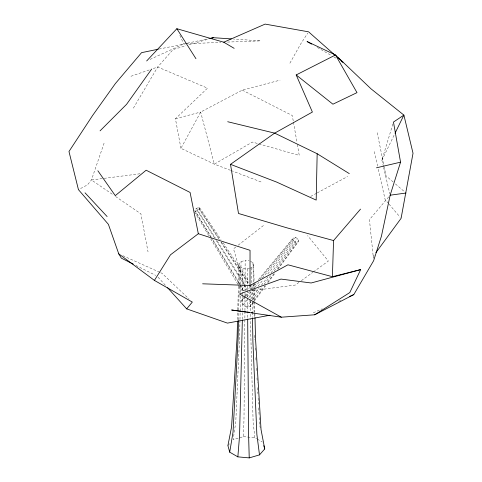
<?xml version="1.0" encoding="UTF-8"?>
<svg xmlns="http://www.w3.org/2000/svg" width="482" height="482" viewBox="0 0 482 482"><rect width="100%" height="100%" fill="white"/><g stroke="black" fill="none" stroke-linecap="round" stroke-linejoin="round"><path stroke-width="0.36" stroke-dasharray="2.41 1.81" d="M244.94 311.396L243.982 419.75L243.398 436.644L239.295 437.855M244.946 310.649L245.007 296.406M245.007 295.653L245.025 291.905M245.025 291.152L245.151 260.413L249.049 260.768M242.35 319.331L242.446 311.107M242.452 310.36L242.621 295.406M242.633 294.659L242.741 284.946M242.753 284.193L242.934 268.498L239.675 266.618L238.952 263.991L241.042 261.618L245.151 260.413M239.976 320.349L239.729 333.906L235.77 422.166L233.137 439.662L238.608 438.054M239.988 319.596L240.428 295.502M240.482 292.49L240.62 284.964M240.632 284.211L241.042 261.618M238.47 319.891L238.674 310.884M238.692 310.137L239.675 266.618M237.548 319.584L237.777 310.571M237.795 309.818L238.421 285.025M238.439 284.278L238.952 263.991M383.437 166.766L381.889 160.205L393.24 122.777M104.082 143.16L91.441 179.961L87.471 184.889L78.439 189.649M210.779 237.066L195.222 211.459L197.319 210.598L199.168 209.092L199.687 207.826L198.572 207.543L196.475 208.405L194.626 209.911L211.08 236.855M250.881 285.163L250.212 286.79L247.043 289.369L243.446 290.845L241.53 290.357L242.422 288.188L245.061 286.043M265.775 285.627L250.128 306.709L246.754 307.07L243.127 304.877L241.362 301.413L242.506 298.707L244.428 296.4M250.128 306.709L251.267 304.003L253.52 300.985M259.955 278.939L292.845 239.18L293.514 237.602L295.478 237.391L297.599 238.668L298.623 240.693L297.96 242.265L277.843 269.366M381.889 160.205L394.698 133.948M230.468 170.297L214.345 164.151L180.925 148.335L200.657 112.047L242.283 90.146L280.048 80.145M289.905 63.19L300.437 44.356L307.775 33.083M133.381 108.155L157.71 67.01L173.074 49.55L185.992 45.742M374.128 255.092L373.243 256.297L373.442 258.491M268.01 282.615L275.162 272.981M253.972 300.382L264.799 285.91M267.504 282.295L274.27 273.252M277.427 269.028L298.623 240.693M246.754 307.07L251.767 300.491M252.225 299.894L261.798 287.332M264.076 284.344L270.914 275.373M274.107 271.185L295.99 242.482L297.96 242.265M250.881 298.768L259.123 288.164M261.413 285.217L267.829 276.969M271.035 272.842L297.599 238.668M243.127 304.877L248.248 298.448M248.712 297.864L255.695 289.104M258.021 286.181L263.148 279.759M267.799 273.915L293.875 241.199L292.845 239.18M246.82 297.183L252.49 290.218M254.851 287.314L259.575 281.512M262.413 278.03L295.478 237.391M241.362 301.413L245.175 296.804M245.651 296.225L249.465 291.616M251.851 288.736L256.617 282.976M244.91 295.828L247.796 292.369M250.206 289.483L255.014 283.717M258.382 279.687L293.514 237.602M388.715 196.897L369.441 219.665L373.417 258.442M249.537 268.311L251.586 267.709L253.677 265.335L252.96 262.708L249.7 260.828M227.908 445.591L230.288 442.898M180.925 148.335L175.436 118.765L207.525 88.164L157.71 67.01L152.782 68.715M235.855 247.001L233.499 248.833L244.181 284.356M238.216 245.163L264.757 224.516M298.961 282.416L295.364 285.031L251.52 290.779M301.358 280.675L312.758 272.39M313.354 271.956L328.35 261.051L307.6 235.644M310.667 196.439L316.602 193.24M317.258 192.884L347.582 176.532M150.047 59.413L183.738 43.934L186.618 43.326M313.282 312.806L322.205 308.793M338.683 301.383L340.744 300.461M130.947 76.264L149.962 69.691M188.866 44.892L208.959 38.964M242.934 268.498L247.483 268.914L248.851 268.51M175.436 118.765L200.657 112.047L214.345 164.151L252.417 142.057L258.183 143.696M187.341 43.175L208.941 38.608M159.012 49.05L185.221 43.868M139.991 173.779L91.441 179.961L112.457 194.348M242.506 298.707L245.205 298.418M185.962 43.838L220.786 42.338M227.504 42.073L260.575 40.874L233.541 39.054M243.398 436.644L254.779 437.686L256.659 438.771M258.9 143.907L299.25 155.391L297.189 143.576M231.167 170.562L262.009 182.317M122.814 255.677L160 272.42M160.675 272.722L162.024 273.33L189.065 298.997M135.882 265.431L155.728 275.391M242.283 90.146L292.291 115.517L293.321 121.428M317.307 47.423L331.405 55.544M333.972 57.021L335.894 58.129M257.286 439.132L262.292 442.024M293.875 241.199L295.99 242.482M115.541 196.469L140.883 213.815L148.04 251.845M393.228 182.027L386.01 175.803L384.22 167.043M395.451 183.937L404.892 192.077M158.054 277.168L165.591 285.513M388.51 203.525L385.124 199.536L378.268 169.031M388.992 204.097L400.12 217.201M199.687 207.826L221.003 239.668M223.094 242.789L249.013 281.5M198.572 207.543L219.732 239.56M221.389 242.072L248.772 283.506M199.168 209.092L218.93 239.168M220.985 242.301L248.567 284.284M248.977 284.91L250.212 286.79M196.475 208.405L215.394 238.15M217.406 241.313L244.784 284.344M197.319 210.598L214.562 237.915M216.165 240.452L243.832 284.29M244.235 284.922L247.043 289.369M213.038 240.066L240.066 284.338M240.458 284.983L242.422 288.188M211.164 237.71L239.554 284.446M239.946 285.085L243.446 290.845M194.493 211.815L209.14 236.282M210.682 238.855L238.06 284.561M238.445 285.205L241.53 290.357M249.507 300.539L251.267 304.003M179.846 35.337L183.738 43.934M244.392 285.067L246.103 290.748M383.612 167.495L389.811 193.734M374.351 151.601L377.617 166.127M377.213 132.737L384.07 166.314M259.864 425.787L260.262 427.95M293.454 122.163L297.057 142.841M254.779 437.686L253.086 420.581L250.381 318.644M254.617 335.267L254.87 339.756M255.333 347.992L255.454 350.233M255.876 357.722L256.044 360.717M256.46 368.2L256.671 371.941M257.002 377.93L257.255 382.425M257.551 387.661L257.882 393.649M258.135 398.144L258.473 404.133M258.677 407.874L259.057 414.61M259.226 417.605L259.599 424.341M253.677 265.335L254.092 281.771M254.11 282.518L254.243 287.748M254.261 288.495L254.58 301.196M254.598 301.943L254.864 312.402M254.882 313.149L254.978 316.885M252.96 262.708L253.418 282.904M253.436 283.651L253.538 288.14M253.556 288.887L253.833 300.858M253.851 301.605L254.207 317.313M251.586 267.709L251.869 283.362M251.881 284.109L252.158 299.762M252.213 302.744L252.375 311.691M252.387 312.438L252.478 317.656M250.001 286.356L250.152 299.123M250.158 299.876L250.291 311.137M250.327 314.144L250.369 317.897M247.483 268.914L247.591 297.358M247.597 298.111L247.676 318.319"/><path stroke-width="0.72" d="M202.621 283.808L250.013 285.489L250.044 250.303L198.325 233.734L170.471 254.821L154.409 280.397L192.312 302.075L186.685 308.878L167.597 287.736M242.344 320.078L239.548 435.921L237.855 456.858L249.23 457.9L259.497 454.881L264.726 448.953L261.039 429.595L255.52 338.551L254.996 317.632M227.703 121.729L274.662 133.134L317.162 153.734L316.186 200.096L276.692 182.106L230.504 164.338L238.494 213.478L286.868 227.817L333.556 240.554L360.518 209.116M238.451 320.638L238.012 340.147L233.029 432.161L229.709 452.158L237.855 456.858M237.512 321.09L237.114 336.864L231.589 426.901L227.908 445.591L229.709 452.158M250.013 285.489L287.947 264.799L332.411 276.698L333.556 240.554M375.894 252.682L401.09 218.34L413.026 153.252L403.892 115.102L370.983 88.802L335.49 54.978L307.046 41.512L311.535 44.097M395.023 133.279L403.892 115.102L393.463 122.06L400.554 162.163L390.161 195.192L381.449 236.102L373.646 260.684L353.788 294.592L314.698 314.788L281.355 317.192L231.607 310.01L246.362 311.926M332.411 276.698L360.681 269.607L349.781 292.58L314.698 314.788M151.679 69.059L126.567 104.329L100.063 130.851M146.673 60.961L176.858 28.721L223.75 42.205L234.156 48.339M230.504 164.338L274.662 133.134L312.39 112.059L296.189 74.945L335.49 54.978L356.999 92.634L332.923 104.196L296.189 74.945M349.667 296.448L353.788 294.592M223.75 42.205L265.13 24.1L308.588 31.83L335.623 55.719M211.11 38.325L213.267 37.692L231.288 38.903M360.681 269.607L311.167 282.982L280.982 279.078L239.56 294.026L281.355 317.192M376.472 167.808L400.554 162.163M209.664 38.452L213.267 37.692M158.289 49.2L141.563 52.659L115.373 83.561L92.568 115.535L68.974 151.511L78.439 189.649L108.402 224.347L118.753 253.851L121.331 258.129L133.237 264.106M269.968 315.222L227.438 323.115L186.685 308.878M390.161 195.192L406.007 193.035M247.838 312.119L249.315 312.306M251.526 312.595L253.002 312.788M341.666 61.455L342.949 62.19L337.876 57.713M317.162 153.734L349.287 173.61M118.753 253.851L154.409 280.397M85.025 192.812L107.112 216.557M97.852 170.761L115.282 195.632L146.148 170.218L190.083 192.445L198.325 233.734M176.858 28.721L195.963 58.72M263.823 445.669L264.726 448.953M259.497 454.881L256.858 434.336L252.905 341.509L252.49 318.403M249.23 457.9L248.646 436.752L247.682 319.066"/></g></svg>
